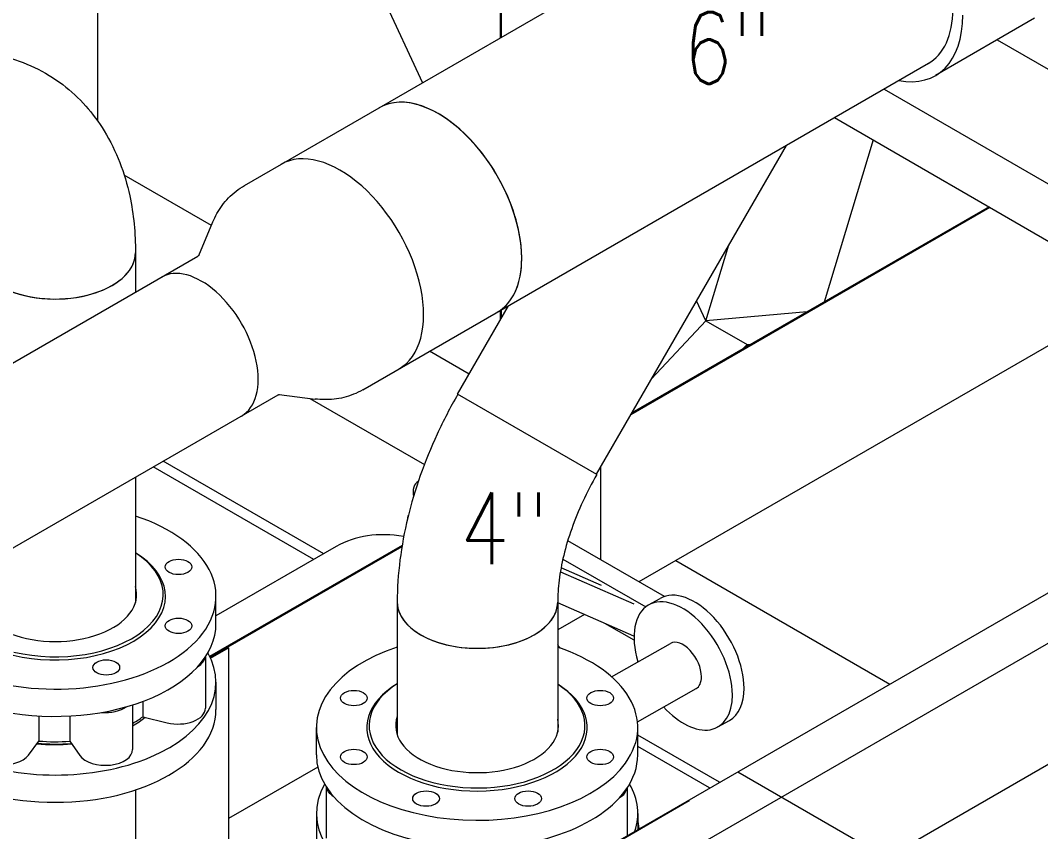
# Model space of a CAD drawing. Header units: millimetres. Extents: x -312439 to 477422, y -331570 to 212570.
# Drawn here: x 362487 to 364267, y 99826 to 101242 of the extents above; entities that cross this region are included whole.
import ezdxf

# ---------------------------------------------------------------- set-up
doc = ezdxf.new("R2010")
doc.units = ezdxf.units.MM
doc.layers.add('ARCONDTEXTO', color=4, linetype='Continuous')
doc.styles.add('ROMANS', font='romans.shx', dxfattribs={"height": 187.5})

msp = doc.modelspace()

# ---------------------------------------------------------------- linework, layer by layer
at = {"color": 7, "linetype": 'Continuous', "lineweight": 0, "extrusion": (-1.11022e-16, 0.816497, 0.57735)}
for p, q in [((362621.307, 101815.104), (362621.307, 101067.191)), ((364256.842, 101245.98), (364083.636, 101145.98)), ((364191.758, 101208.404), (364477.1, 101043.662)), ((363994.055, 101122.548), (364303.895, 100943.662)), ((363907.452, 101072.548), (364303.895, 100843.662))]:
    msp.add_line(p, q, dxfattribs=at)
at = {"color": 5, "linetype": 'Continuous', "lineweight": 0, "extrusion": (-1.11022e-16, 0.816497, 0.57735)}
for p, q in [((362878.101, 100954.276), (364310.465, 101781.251)), ((363084.226, 100597.258), (364071.961, 101167.527)), ((363492.033, 100449.823), (363823.619, 101024.147)), ((362797.986, 100831.855), (362822.797, 100890.612)), ((362204.322, 100488.902), (362796.434, 100830.758)), ((362687.689, 100836.607), (362687.689, 100767.974)), ((363249.566, 100589.811), (363338.685, 100744.17)), ((361440.126, 99724.404), (362936.422, 100588.291)), ((362938.148, 100589.086), (363001.44, 100581.195)), ((363492.707, 100449.434), (363249.566, 100589.811)), ((362687.689, 100444.684), (362687.689, 100225.815)), ((363144.507, 100226.744), (363144.507, 99994.729)), ((363424.484, 100226.744), (363424.484, 99999.286)), ((362687.689, 99898.638), (362687.689, 99566.859))]:
    msp.add_line(p, q, dxfattribs=at)
at = {"color": 3, "linetype": 'Continuous', "lineweight": 0, "extrusion": (-1.11022e-16, 0.816497, 0.57735)}
for p, q in [((362964.462, 101616.984), (363188.68, 101133.588)), ((363324.196, 101409.291), (363324.196, 101211.829)), ((363325.928, 101408.291), (363325.928, 101212.829)), ((363974.948, 101033.579), (363889.48, 100750.627)), ((362820.168, 100884.386), (362667.988, 100972.247)), ((364178.99, 100915.775), (363552.081, 100553.83)), ((364177.258, 100916.775), (363553.814, 100556.83)), ((364692.934, 100912.501), (363566.359, 100262.073)), ((363683.151, 100717.643), (363723.19, 100850.198)), ((363683.151, 100717.643), (363666.894, 100752.691)), ((363324.196, 100735.805), (363324.196, 100719.074)), ((363325.928, 100736.805), (363325.928, 100722.074)), ((363859.735, 100733.454), (363683.151, 100717.643)), ((363588.374, 100616.691), (363683.151, 100717.643)), ((363683.151, 100717.643), (363754.982, 100676.171)), ((363748.429, 100669.191), (363754.982, 100676.171)), ((363754.982, 100674), (363752.88, 100671.76)), ((363754.982, 100676.171), (363761.535, 100676.758)), ((363757.085, 100674.188), (363754.982, 100674)), ((363269.771, 100624.808), (363200.857, 100664.595)), ((362992.14, 100582.354), (363191.929, 100467.006)), ((363016.113, 100310.941), (362736.076, 100472.621)), ((362998.792, 100300.941), (362718.755, 100462.621)), ((363499.133, 100462.12), (363499.133, 100300.886)), ((363418.635, 99745.512), (364508.739, 100374.883)), ((363153.006, 100325.423), (362817.14, 100131.511)), ((363038.027, 100323.593), (362828.167, 100202.43)), ((363152.639, 100323.212), (362848.616, 100147.684)), ((363630.726, 100299.235), (364004.219, 100083.598)), ((363595.355, 99759.541), (364508.658, 100286.837)), ((362828.167, 100189.007), (362828.167, 100236.607)), ((362848.258, 100147.891), (362817.749, 100130.277)), ((362818.496, 100128.708), (362849.99, 100146.891)), ((362849.99, 100146.891), (362848.258, 100147.891)), ((362849.99, 100146.891), (362849.99, 99643.914)), ((364508.658, 100074.837), (363886.13, 99715.42)), ((363707.05, 99912.028), (363564.289, 99994.452)), ((363689.73, 99902.028), (363564.289, 99974.452)), ((363005.849, 99938.462), (362849.99, 99848.477)), ((363738.745, 99930.327), (367696.481, 97645.327)), ((363653.875, 99879.327), (363482.402, 99780.327)), ((363652.143, 99880.327), (363653.875, 99879.327))]:
    msp.add_line(p, q, dxfattribs=at)
at = {"color": 4, "linetype": 'Continuous', "lineweight": 0, "extrusion": (-1.11022e-16, 0.816497, 0.57735)}
for p, q in [((363181.35, 100437.515), (363180.978, 100437.301)), ((363610.813, 100236.407), (363442.093, 100333.818)), ((363433.579, 100301.712), (363578.134, 100218.253)), ((363429.184, 100279.457), (363557.201, 100223.339)), ((363500.969, 100255.805), (363430.474, 100286.707)), ((363557.201, 100167.339), (363424.484, 100225.518)), ((363583.141, 100221.613), (363603.52, 100233.175)), ((363471.108, 100205.079), (363424.484, 100178.161)), ((363557.864, 100159.956), (363506.836, 100189.417)), ((363518.443, 100096.328), (363621.158, 100154.606)), ((362809.721, 100131.253), (362809.721, 100041.312)), ((362828.167, 100086.553), (362828.167, 100038.953)), ((363563.758, 100017.564), (363665.999, 100075.573)), ((362682.69, 100047.069), (362682.69, 99969.239)), ((362700.455, 100053.204), (362700.455, 100026.379)), ((362518.946, 100027.933), (362518.946, 99984.039)), ((362573.133, 100027.746), (362573.133, 99983.766)), ((362682.69, 100010.689), (362683.666, 100011.253)), ((362700.455, 100026.379), (362743.133, 100015.92)), ((363704.017, 100008.566), (363724.397, 100020.129)), ((363003.355, 99960.007), (363003.355, 100007.607)), ((363564.289, 99960.007), (363564.289, 100007.607)), ((362500.793, 99959.349), (362518.946, 99984.039)), ((362573.133, 99983.766), (362590.501, 99958.947)), ((363020.247, 99904.66), (363020.247, 99814.478)), ((363545.843, 99902.253), (363545.843, 99818.955)), ((363003.355, 99857.553), (363003.355, 99809.953)), ((363564.289, 99857.553), (363564.289, 99829.605))]:
    msp.add_line(p, q, dxfattribs=at)
at = {"color": 7, "linetype": 'Continuous', "lineweight": 0}
for major_axis, start_param in [((-103.062, 178.509), 3.13603143), ((-115.31, 199.722), 2.67648367)]:
    msp.add_ellipse((363968.327, 101345.702), major_axis=major_axis, ratio=0.57735027, start_param=start_param, end_param=3.92699082, dxfattribs=at)
at = {"color": 5, "linetype": 'Continuous', "lineweight": 0}
for centre, major_axis, start_param, end_param in [((363216.044, 100911.375), (-103.062, 178.509), 3.14159265, 6.28318531), ((363216.044, 100911.375), (-103.062, 178.509), 3.92699082, 6.28318531), ((363044.779, 100812.496), (-103.062, 178.509), 3.14159265, 6.28318531), ((362547.7, 100836.607), (139.988, 0), 3.14159265, 5.49778714), ((362547.7, 100836.607), (139.988, 0), 3.14159265, 6.28318531), ((362547.7, 100836.607), (139.988, 0), 5.49778714, 6.28318531), ((362802.812, 100672.796), (-69.994, 121.233), 3.14159265, 6.28318531), ((363216.044, 100911.375), (-103.062, 178.509), 3.14159265, 3.92699082), ((362547.7, 100239.807), (-142.07, 0), 6.11177289, 9.59619038), ((363284.496, 100226.744), (139.988, 0), 3.14159265, 6.28318531), ((363284.496, 100226.744), (-139.988, 0), 0, 3.14159265), ((363283.822, 100010.807), (142.07, 0), 2.94430463, 6.42410034)]:
    msp.add_ellipse(centre, major_axis=major_axis, ratio=0.57735027, start_param=start_param, end_param=end_param, dxfattribs=at)
at = {"color": 4, "linetype": 'Continuous', "lineweight": 0}
for centre, major_axis, ratio, start_param, end_param in [((363202.411, 100400.178), (-21.433, 37.123), 0.57735027, 6.26610997, 7.27171302), ((362547.7, 100236.607), (-280.467, 0), 0.57735027, 1.17809725, 4.18979838), ((363189.304, 100356.612), (-20.757, 27.297), 0.65029269, 0.32088115, 0.65236736), ((362547.7, 100236.607), (192.285, 0), 0.57735027, 4.3196899, 7.03854431), ((362547.7, 100239.807), (188.366, 0), 0.57735027, 4.3196899, 7.01618156), ((363663.958, 100126.652), (-60.438, 106.523), 0.57229596, 3.93131122, 6.28318531), ((363643.579, 100115.09), (60.438, -106.523), 0.57229596, 0.78971856, 4.33234162), ((362547.7, 100189.007), (280.467, 0), 0.57735027, 4.3196899, 6.28318531), ((363643.579, 100115.09), (-22.42, 39.516), 0.57229596, 3.93131122, 6.28318531), ((362547.7, 100086.553), (280.467, 0), 0.57735027, 2.81970618, 6.60507178), ((363283.822, 100007.607), (280.467, 0), 0.57735027, 2.09061646, 5.89048623), ((363283.822, 100007.607), (280.467, 0), 0.57735027, 5.89048623, 7.32861614), ((362761.903, 100133.312), (47.818, 0), 0.57735027, 5.52075839, 6.19932215), ((363283.822, 100007.607), (192.285, 0), 0.57735027, 2.38113558, 5.89048623), ((363283.822, 100010.807), (188.366, 0), 0.57735027, 2.40326565, 5.89048623), ((363283.822, 100007.607), (192.285, 0), 0.57735027, 5.89048623, 7.03341848), ((363283.822, 100010.807), (188.366, 0), 0.57735027, 5.89048623, 7.01081905), ((363643.579, 100115.09), (-22.42, 39.516), 0.57229596, 3.14159265, 3.93131122), ((363643.579, 100115.09), (60.438, -106.523), 0.57229596, 5.09243634, 7.07290387), ((363663.958, 100126.652), (-60.438, 106.523), 0.57229596, 3.14159265, 3.93131122), ((362547.7, 100038.953), (-280.467, 0), 0.57735027, 0, 3.14159265), ((362634.872, 100061.239), (-47.818, 0), 0.57735027, 1.43157265, 2.46050589), ((362761.903, 100041.312), (47.818, 0), 0.57735027, 4.30900682, 6.28318531), ((362528.898, 100103.31), (217.226, 0), 0.57735027, 5.49902647, 5.62281501), ((362547.7, 100089.753), (-192.285, 0), 0.57735027, 2.34903865, 2.52340233), ((362547.7, 100086.553), (-188.366, 0), 0.57735027, 1.39918396, 1.72385086), ((362547.7, 100089.753), (-192.285, 0), 0.57735027, 1.4059879, 1.71754587), ((362547.7, 100093.807), (192.285, 0), 0.57735027, 4.56228331, 4.8450414), ((362456.777, 99970.137), (47.818, 0), 0.57735027, 3.14159265, 5.88176147), ((362634.872, 99969.239), (47.818, 0), 0.57735027, 3.52360866, 6.28318531), ((363283.822, 99960.007), (280.467, 0), 0.57735027, 3.14159265, 5.89048623), ((363283.822, 99960.007), (280.467, 0), 0.57735027, 5.89048623, 6.28318531), ((363283.822, 99857.553), (-280.467, 0), 0.57735027, 5.96129884, 7.29042136), ((363068.065, 99906.478), (-47.818, 0), 0.57735027, 0.07327243, 0.7384428), ((363283.822, 99857.553), (-280.467, 0), 0.57735027, 2.94940144, 3.46347913), ((363498.025, 99904.312), (47.818, 0), 0.57735027, 5.52075839, 6.19932215), ((363259.494, 99940.001), (-221.467, 383.592), 0.57735027, 4.11811011, 4.1592112)]:
    msp.add_ellipse(centre, major_axis=major_axis, ratio=ratio, start_param=start_param, end_param=end_param, dxfattribs=at)
at = {"color": 3, "linetype": 'Continuous', "lineweight": 0}
for start_param, end_param in [(5.83514194, 6.28318531), (4.92554283, 4.94297267)]:
    msp.add_ellipse((363259.494, 99940.001), major_axis=(-221.467, 383.592), ratio=0.57735027, start_param=start_param, end_param=end_param, dxfattribs=at)
at = {"color": 4, "linetype": 'Continuous', "lineweight": 0}
for centre, major_axis in [((362762.689, 100288.02), (-23.27, 0)), ((362762.689, 100185.193), (-23.27, 0)), ((362636.751, 100112.483), (-23.27, 0)), ((363068.834, 100059.02), (23.27, 0)), ((363498.81, 100059.02), (-23.27, 0)), ((363068.834, 99956.193), (23.27, 0)), ((363498.81, 99956.193), (-23.27, 0)), ((363194.771, 99883.483), (23.27, 0)), ((363372.873, 99883.483), (-23.27, 0))]:
    msp.add_ellipse(centre, major_axis=major_axis, ratio=0.57735027, dxfattribs=at)
at = {"color": 5, "linetype": 'Continuous', "lineweight": 0}
for points, knots in [([(362180.746, 101129.29), (362222.838, 101153.592), (362267.568, 101171.925), (362360.925, 101190.799), (362409.9, 101191.471), (362494.41, 101170.391), (362530.088, 101153.459), (362589.942, 101107.799), (362614.362, 101079.873), (362654.762, 101014.12), (362669.045, 100975.577), (362684.548, 100903.538), (362687.689, 100870.261), (362687.689, 100836.607)], [1.57079633, 1.57079633, 1.57079633, 1.57079633, 1.88495559, 1.88495559, 2.1921911, 2.1921911, 2.43041341, 2.43041341, 2.65917144, 2.65917144, 2.92406257, 2.92406257, 3.14159265, 3.14159265, 3.14159265, 3.14159265]), ([(362822.797, 100890.612), (362824.855, 100895.485), (362827.212, 100900.332), (362832.587, 100909.884), (362835.605, 100914.588), (362842.338, 100923.72), (362846.053, 100928.146), (362854.159, 100936.559), (362858.552, 100940.544), (362867.925, 100947.903), (362872.905, 100951.276), (362878.101, 100954.276)], [3.515202141, 3.515202141, 3.515202141, 3.515202141, 3.597559876, 3.597559876, 3.679917611, 3.679917611, 3.762275347, 3.762275347, 3.844633082, 3.844633082, 3.926990817, 3.926990817, 3.926990817, 3.926990817]), ([(362798.536, 100832.397), (362798.536, 100832.397), (362798.489, 100832.338), (362798.249, 100832.089), (362797.99, 100831.844), (362797.305, 100831.306), (362796.879, 100831.015), (362796.434, 100830.758)], [3.709052307, 3.709052307, 3.709052307, 3.709052307, 3.762275347, 3.762275347, 3.844633082, 3.844633082, 3.926990817, 3.926990817, 3.926990817, 3.926990817]), ([(363084.226, 100597.258), (363079.029, 100594.257), (363073.618, 100591.631), (363062.559, 100587.193), (363056.912, 100585.382), (363045.573, 100582.568), (363039.882, 100581.564), (363028.607, 100580.299), (363023.024, 100580.037), (363012.064, 100580.158), (363006.688, 100580.541), (363001.44, 100581.195)], [0.785398163, 0.785398163, 0.785398163, 0.785398163, 0.867755899, 0.867755899, 0.950113634, 0.950113634, 1.032471369, 1.032471369, 1.114829104, 1.114829104, 1.197186839, 1.197186839, 1.197186839, 1.197186839]), ([(362936.422, 100588.291), (362936.868, 100588.548), (362937.332, 100588.771), (362938.141, 100589.095), (362938.483, 100589.197), (362938.819, 100589.28), (362938.893, 100589.292), (362938.893, 100589.292)], [0.785398163, 0.785398163, 0.785398163, 0.785398163, 0.867755899, 0.867755899, 0.950113634, 0.950113634, 1.003336674, 1.003336674, 1.003336674, 1.003336674]), ([(363250.24, 100589.422), (363237.129, 100566.714), (363225.049, 100543.411), (363203.164, 100495.995), (363193.361, 100471.883), (363176.244, 100423.21), (363168.93, 100398.65), (363157.012, 100349.415), (363152.406, 100324.739), (363146.155, 100275.555), (363144.507, 100251.046), (363144.507, 100226.744)], [5.497787144, 5.497787144, 5.497787144, 5.497787144, 5.654866776, 5.654866776, 5.811946409, 5.811946409, 5.969026042, 5.969026042, 6.126105675, 6.126105675, 6.283185307, 6.283185307, 6.283185307, 6.283185307]), ([(363492.707, 100449.434), (363483.828, 100434.055), (363475.65, 100418.272), (363460.977, 100386.481), (363454.482, 100370.472), (363443.363, 100338.854), (363438.74, 100323.244), (363431.438, 100293.081), (363428.762, 100278.529), (363425.284, 100251.163), (363424.484, 100238.351), (363424.484, 100226.744)], [5.497787144, 5.497787144, 5.497787144, 5.497787144, 5.654866776, 5.654866776, 5.811946409, 5.811946409, 5.969026042, 5.969026042, 6.126105675, 6.126105675, 6.283185307, 6.283185307, 6.283185307, 6.283185307])]:
    msp.add_open_spline(points, degree=3, knots=knots, dxfattribs=at)

# ---------------------------------------------------------------- texts
at = {"layer": 'ARCONDTEXTO', "linetype": 'Continuous', "lineweight": -3, "style": 'ROMANS', "width": 0.8}
for s, p in [('6"', (363643.754, 101131.874)), ('4"', (363253.853, 100292.748))]:
    msp.add_text(s, height=125, dxfattribs=at).set_placement(p)

doc.saveas('drawing.dxf')
